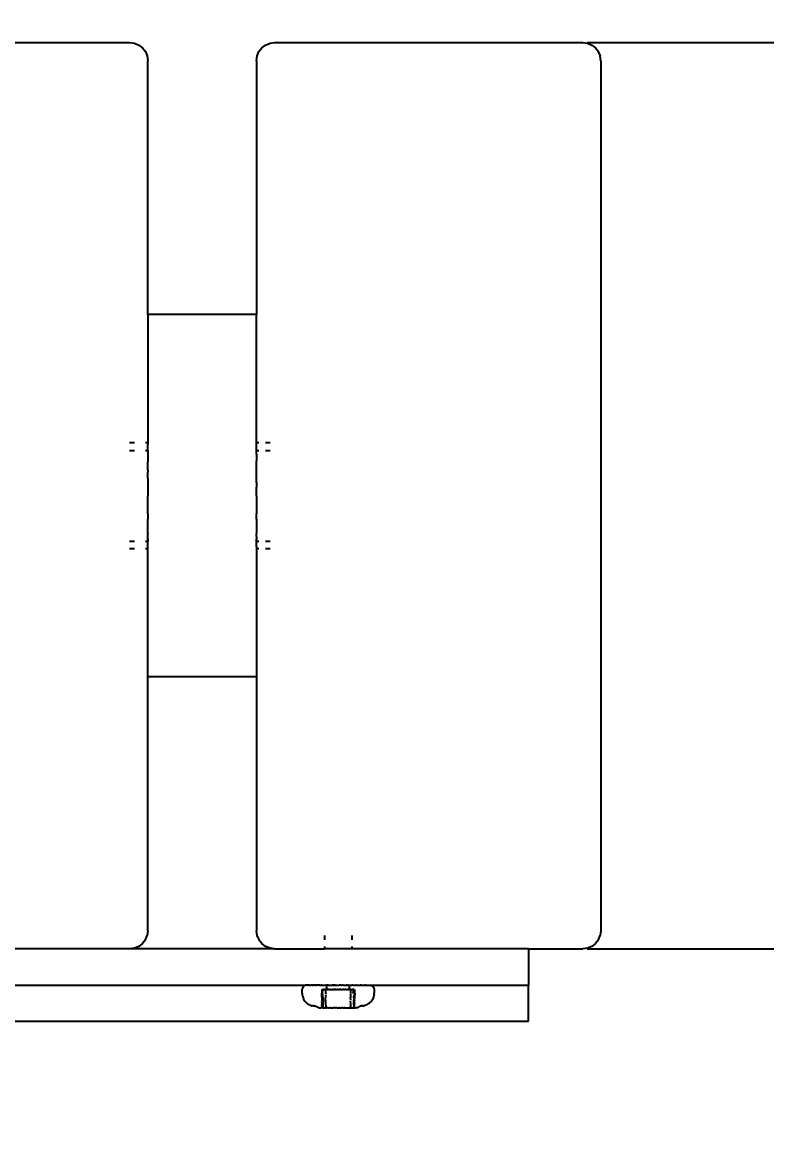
# Model space of a CAD drawing. Header units: millimetres. Extents: x -2916 to 2490, y 92 to 4100.
# Drawn here: x 1596.7 to 1678.9, y 1691 to 1814.1 of the extents above; entities that cross this region are included whole.
import ezdxf

# ---------------------------------------------------------------- set-up
doc = ezdxf.new("R2010")
doc.units = ezdxf.units.MM
doc.header["$PDSIZE"] = -1
doc.layers.add('DIMS', color=1, linetype='Continuous')
doc.styles.get("Standard").update_dxf_attribs({"font": 'Gothic.ttf'})
doc.dimstyles.new('ISO-25', dxfattribs={"dimtxt": 2.5, "dimasz": 2.5, "dimexe": 1.25, "dimexo": 0.625, "dimtad": 1, "dimtxsty": 'Standard', "dimcen": 2.5, "dimadec": 0, "dimazin": 0, "dimtfac": 1, "dimtmove": 0, "dimatfit": 3, "dimfxl": 1, "dimarcsym": 0})

# ---------------------------------------------------------------- blocks, each defined once
blk = doc.blocks.new('*D83')
at = {"layer": 'Defpoints', "color": 0}
for p in [(1749.41, 1953.33), (1658.55, 1811.85), (1851.85, 1811.85)]:
    blk.add_point(p, dxfattribs=at)
at = {"layer": 'DIMS', "color": 0, "lineweight": -2}
for p, q in [((1891.85, 2008.95), (1851.85, 1953.33)), ((1931.85, 2008.95), (1891.85, 2008.95)), ((1749.91, 1953.33), (1852.35, 1953.33)), ((1851.85, 1913.33), (1851.85, 1851.85)), ((1851.85, 1851.85), (1851.85, 1913.33)), ((1659.05, 1811.85), (1852.35, 1811.85))]:
    blk.add_line(p, q, dxfattribs=at)
at = {"layer": 'DIMS', "color": 0}
for points in [[(1858.52, 1913.33), (1845.19, 1913.33), (1851.85, 1953.33)], [(1845.19, 1851.85), (1858.52, 1851.85), (1851.85, 1811.85)]]:
    blk.add_solid(points, dxfattribs=at)
at = {"layer": 'DIMS', "color": 0, "insert": (1952.6, 2008.95), "char_height": 30, "attachment_point": 5, "rotation": 90}
blk.add_mtext('140', dxfattribs=at)
blk = doc.blocks.new('*D85')
at = {"layer": 'Defpoints', "color": 0}
for p in [(1658.55, 1811.85), (1658.55, 1711.85), (1749.77, 1711.85)]:
    blk.add_point(p, dxfattribs=at)
at = {"layer": 'DIMS', "color": 0, "lineweight": -2}
for p, q in [((1659.05, 1811.85), (1750.27, 1811.85)), ((1749.77, 1771.85), (1749.77, 1751.85)), ((1749.77, 1751.85), (1749.77, 1771.85)), ((1659.05, 1711.85), (1750.27, 1711.85)), ((1709.77, 1655.22), (1749.77, 1711.85)), ((1669.77, 1655.22), (1709.77, 1655.22))]:
    blk.add_line(p, q, dxfattribs=at)
at = {"layer": 'DIMS', "color": 0}
for points in [[(1756.43, 1771.85), (1743.1, 1771.85), (1749.77, 1811.85)], [(1743.1, 1751.85), (1756.43, 1751.85), (1749.77, 1711.85)]]:
    blk.add_solid(points, dxfattribs=at)
at = {"layer": 'DIMS', "color": 0, "insert": (1648.02, 1655.22), "char_height": 30, "attachment_point": 5, "rotation": 90}
blk.add_mtext('100', dxfattribs=at)

msp = doc.modelspace()

# ---------------------------------------------------------------- linework, layer by layer
for p, q in [((1574.55, 1811.85), (1608.55, 1811.85)), ((1608.55, 1811.85), (1609.07, 1811.78)), ((1609.07, 1811.78), (1609.55, 1811.58)), ((1623.55, 1811.58), (1624.04, 1811.78)), ((1624.04, 1811.78), (1624.55, 1811.85)), ((1624.55, 1811.85), (1658.55, 1811.85)), ((1658.55, 1811.85), (1659.07, 1811.78)), ((1659.07, 1811.78), (1659.55, 1811.58)), ((1609.55, 1811.58), (1609.97, 1811.27)), ((1609.97, 1811.27), (1610.29, 1810.85)), ((1610.29, 1810.85), (1610.4, 1810.56)), ((1610.4, 1810.56), (1610.49, 1810.37)), ((1622.62, 1810.37), (1622.71, 1810.56)), ((1622.71, 1810.56), (1622.82, 1810.85)), ((1622.82, 1810.85), (1623.14, 1811.27)), ((1623.14, 1811.27), (1623.55, 1811.58)), ((1659.55, 1811.58), (1659.97, 1811.27)), ((1659.97, 1811.27), (1660.29, 1810.85)), ((1660.4, 1810.56), (1660.29, 1810.85)), ((1660.4, 1810.56), (1660.49, 1810.37)), ((1610.49, 1810.37), (1610.55, 1809.85)), ((1610.55, 1781.83), (1610.55, 1809.85)), ((1622.55, 1809.85), (1622.62, 1810.37)), ((1622.55, 1809.85), (1622.55, 1781.83)), ((1660.55, 1809.85), (1660.49, 1810.37)), ((1660.55, 1809.85), (1660.55, 1713.85)), ((1622.55, 1781.83), (1610.55, 1781.83)), ((1610.55, 1781.83), (1610.55, 1781.76)), ((1610.55, 1781.76), (1610.55, 1781.65)), ((1610.55, 1781.65), (1610.55, 1781.49)), ((1610.55, 1781.49), (1610.55, 1781.29)), ((1610.55, 1781.29), (1610.55, 1781.04)), ((1610.55, 1781.04), (1610.55, 1780.75)), ((1622.55, 1781.76), (1622.55, 1781.83)), ((1622.55, 1781.65), (1622.55, 1781.76)), ((1622.55, 1781.49), (1622.55, 1781.65)), ((1622.55, 1781.29), (1622.55, 1781.49)), ((1622.55, 1781.04), (1622.55, 1781.29)), ((1622.55, 1780.75), (1622.55, 1781.04)), ((1610.55, 1780.75), (1610.55, 1780.42)), ((1610.55, 1780.42), (1610.55, 1780.04)), ((1610.55, 1780.04), (1610.55, 1779.63)), ((1622.55, 1780.42), (1622.55, 1780.75)), ((1622.55, 1780.04), (1622.55, 1780.42)), ((1622.55, 1779.63), (1622.55, 1780.04)), ((1610.55, 1779.63), (1610.55, 1779.17)), ((1610.55, 1779.17), (1610.55, 1778.68)), ((1610.55, 1778.68), (1610.55, 1778.14)), ((1622.55, 1779.17), (1622.55, 1779.63)), ((1622.55, 1778.68), (1622.55, 1779.17)), ((1622.55, 1778.14), (1622.55, 1778.68)), ((1610.55, 1778.14), (1610.55, 1777.57)), ((1610.55, 1777.57), (1610.55, 1776.97)), ((1622.55, 1777.57), (1622.55, 1778.14)), ((1622.55, 1776.97), (1622.55, 1777.57)), ((1610.55, 1776.97), (1610.55, 1776.33)), ((1610.55, 1776.33), (1610.55, 1775.65)), ((1622.55, 1776.33), (1622.55, 1776.97)), ((1622.55, 1775.65), (1622.55, 1776.33)), ((1610.55, 1775.65), (1610.55, 1774.95)), ((1610.55, 1774.95), (1610.55, 1774.21)), ((1622.55, 1774.95), (1622.55, 1775.65)), ((1622.55, 1774.21), (1622.55, 1774.95)), ((1610.55, 1774.21), (1610.55, 1773.45)), ((1622.55, 1773.45), (1622.55, 1774.21)), ((1610.55, 1773.45), (1610.55, 1772.66)), ((1610.55, 1772.66), (1610.55, 1771.85)), ((1622.55, 1772.66), (1622.55, 1773.45)), ((1622.55, 1771.85), (1622.55, 1772.66)), ((1610.55, 1771.85), (1610.55, 1771.02)), ((1622.55, 1771.02), (1622.55, 1771.85)), ((1610.55, 1771.02), (1610.55, 1770.16)), ((1610.55, 1770.16), (1610.55, 1769.28)), ((1622.55, 1770.16), (1622.55, 1771.02)), ((1622.55, 1769.28), (1622.55, 1770.16)), ((1610.55, 1769.28), (1610.55, 1768.39)), ((1622.55, 1768.39), (1622.55, 1769.28)), ((1609.07, 1767.7), (1608.55, 1767.7)), ((1610.49, 1767.7), (1610.29, 1767.7)), ((1610.55, 1767.7), (1610.49, 1767.7)), ((1610.55, 1768.39), (1610.55, 1767.7)), ((1610.55, 1767.7), (1610.55, 1767.49)), ((1610.55, 1766.85), (1610.55, 1767.49)), ((1622.55, 1767.7), (1622.55, 1768.39)), ((1622.55, 1767.49), (1622.55, 1767.7)), ((1622.62, 1767.7), (1622.55, 1767.7)), ((1622.55, 1766.85), (1622.55, 1767.49)), ((1622.82, 1767.7), (1622.62, 1767.7)), ((1624.04, 1767.7), (1623.55, 1767.7)), ((1608.55, 1766.85), (1609.07, 1766.85)), ((1610.29, 1766.85), (1610.49, 1766.85)), ((1610.49, 1766.85), (1610.55, 1766.85)), ((1610.55, 1766.85), (1610.55, 1766.81)), ((1610.55, 1766.81), (1610.55, 1766.69)), ((1610.55, 1766.69), (1610.55, 1766.63)), ((1610.55, 1766.69), (1610.55, 1766.67)), ((1610.55, 1766.67), (1610.55, 1766.63)), ((1610.55, 1766.63), (1610.55, 1766.57)), ((1610.55, 1766.57), (1610.55, 1766.44)), ((1610.55, 1766.44), (1610.55, 1766.1)), ((1622.55, 1766.85), (1622.62, 1766.85)), ((1622.55, 1766.81), (1622.55, 1766.85)), ((1622.55, 1766.69), (1622.55, 1766.81)), ((1622.55, 1766.63), (1622.55, 1766.69)), ((1622.55, 1766.67), (1622.55, 1766.69)), ((1622.55, 1766.63), (1622.55, 1766.67)), ((1622.55, 1766.57), (1622.55, 1766.63)), ((1622.55, 1766.44), (1622.55, 1766.57)), ((1622.55, 1766.44), (1622.55, 1766.1)), ((1622.62, 1766.85), (1622.82, 1766.85)), ((1623.55, 1766.85), (1624.04, 1766.85)), ((1610.55, 1766.1), (1610.55, 1765.68)), ((1610.55, 1765.68), (1610.55, 1765.64)), ((1610.55, 1765.64), (1610.55, 1765.58)), ((1610.55, 1765.18), (1610.55, 1765.58)), ((1610.55, 1764.7), (1610.55, 1765.18)), ((1622.55, 1766.1), (1622.55, 1765.68)), ((1622.55, 1765.64), (1622.55, 1765.68)), ((1622.55, 1765.58), (1622.55, 1765.64)), ((1622.55, 1765.18), (1622.55, 1765.58)), ((1622.55, 1764.7), (1622.55, 1765.18)), ((1610.55, 1764.7), (1610.55, 1764.62)), ((1610.55, 1764.62), (1610.55, 1764.45)), ((1610.55, 1764), (1610.55, 1764.45)), ((1610.55, 1763.75), (1610.55, 1764)), ((1610.55, 1763.75), (1610.55, 1763.31)), ((1622.55, 1764.62), (1622.55, 1764.7)), ((1622.55, 1764.45), (1622.55, 1764.62)), ((1622.55, 1764), (1622.55, 1764.45)), ((1622.55, 1763.75), (1622.55, 1764)), ((1622.55, 1763.31), (1622.55, 1763.75)), ((1610.55, 1763.31), (1610.55, 1762.8)), ((1610.55, 1762.8), (1610.55, 1762.64)), ((1610.55, 1762.64), (1610.55, 1761.92)), ((1622.55, 1763.31), (1622.55, 1762.8)), ((1622.55, 1762.64), (1622.55, 1762.8)), ((1622.55, 1761.92), (1622.55, 1762.64)), ((1610.55, 1761.92), (1610.55, 1761.85)), ((1610.55, 1761.21), (1610.55, 1761.85)), ((1622.55, 1761.85), (1622.55, 1761.92)), ((1622.55, 1761.85), (1622.55, 1761.21)), ((1610.55, 1760.9), (1610.55, 1761.21)), ((1610.55, 1760.51), (1610.55, 1760.9)), ((1610.55, 1759.95), (1610.55, 1760.51)), ((1622.55, 1761.21), (1622.55, 1760.9)), ((1622.55, 1760.9), (1622.55, 1760.51)), ((1622.55, 1760.51), (1622.55, 1759.95)), ((1610.55, 1759.84), (1610.55, 1759.95)), ((1610.55, 1759.84), (1610.55, 1759.25)), ((1610.55, 1759.21), (1610.55, 1759.25)), ((1610.55, 1759.01), (1610.55, 1759.21)), ((1610.55, 1758.63), (1610.55, 1759.01)), ((1622.55, 1759.95), (1622.55, 1759.84)), ((1622.55, 1759.25), (1622.55, 1759.84)), ((1622.55, 1759.25), (1622.55, 1759.21)), ((1622.55, 1759.21), (1622.55, 1759.01)), ((1622.55, 1759.01), (1622.55, 1758.63)), ((1610.55, 1758.12), (1610.55, 1758.63)), ((1610.55, 1758.07), (1610.55, 1758.12)), ((1610.55, 1757.69), (1610.55, 1758.07)), ((1610.55, 1757.69), (1610.55, 1757.65)), ((1610.55, 1757.65), (1610.55, 1757.61)), ((1610.55, 1757.33), (1610.55, 1757.61)), ((1622.55, 1758.63), (1622.55, 1758.12)), ((1622.55, 1758.12), (1622.55, 1758.07)), ((1622.55, 1758.07), (1622.55, 1757.69)), ((1622.55, 1757.65), (1622.55, 1757.69)), ((1622.55, 1757.61), (1622.55, 1757.65)), ((1622.55, 1757.33), (1622.55, 1757.61)), ((1608.55, 1756.85), (1609.07, 1756.85)), ((1610.29, 1756.85), (1610.49, 1756.85)), ((1610.49, 1756.85), (1610.55, 1756.85)), ((1610.55, 1757.14), (1610.55, 1757.33)), ((1610.55, 1757.08), (1610.55, 1757.14)), ((1610.55, 1757.08), (1610.55, 1757.01)), ((1610.55, 1757.03), (1610.55, 1757.08)), ((1610.55, 1757.01), (1610.55, 1757.03)), ((1610.55, 1757.01), (1610.55, 1756.89)), ((1610.55, 1756.89), (1610.55, 1756.85)), ((1610.55, 1756.22), (1610.55, 1756.85)), ((1622.55, 1757.33), (1622.55, 1757.14)), ((1622.55, 1757.14), (1622.55, 1757.08)), ((1622.55, 1757.01), (1622.55, 1757.08)), ((1622.55, 1757.08), (1622.55, 1757.03)), ((1622.55, 1757.03), (1622.55, 1757.01)), ((1622.55, 1756.89), (1622.55, 1757.01)), ((1622.55, 1756.85), (1622.55, 1756.89)), ((1622.55, 1756.85), (1622.62, 1756.85)), ((1622.55, 1756.22), (1622.55, 1756.85)), ((1622.62, 1756.85), (1622.82, 1756.85)), ((1623.55, 1756.85), (1624.04, 1756.85)), ((1609.07, 1756), (1608.55, 1756)), ((1610.49, 1756), (1610.29, 1756)), ((1610.55, 1756), (1610.49, 1756)), ((1610.55, 1756), (1610.55, 1756.22)), ((1610.55, 1755.31), (1610.55, 1756)), ((1610.55, 1754.42), (1610.55, 1755.31)), ((1622.55, 1756.22), (1622.55, 1756)), ((1622.55, 1756), (1622.55, 1755.31)), ((1622.62, 1756), (1622.55, 1756)), ((1622.55, 1755.31), (1622.55, 1754.42)), ((1622.82, 1756), (1622.62, 1756)), ((1624.04, 1756), (1623.55, 1756)), ((1610.55, 1753.54), (1610.55, 1754.42)), ((1622.55, 1754.42), (1622.55, 1753.54)), ((1610.55, 1752.69), (1610.55, 1753.54)), ((1610.55, 1751.85), (1610.55, 1752.69)), ((1622.55, 1753.54), (1622.55, 1752.69)), ((1622.55, 1752.69), (1622.55, 1751.85)), ((1610.55, 1751.04), (1610.55, 1751.85)), ((1622.55, 1751.85), (1622.55, 1751.04)), ((1610.55, 1750.25), (1610.55, 1751.04)), ((1610.55, 1749.49), (1610.55, 1750.25)), ((1622.55, 1751.04), (1622.55, 1750.25)), ((1622.55, 1750.25), (1622.55, 1749.49)), ((1610.55, 1748.75), (1610.55, 1749.49)), ((1622.55, 1749.49), (1622.55, 1748.75)), ((1610.55, 1748.05), (1610.55, 1748.75)), ((1610.55, 1747.38), (1610.55, 1748.05)), ((1622.55, 1748.75), (1622.55, 1748.05)), ((1622.55, 1748.05), (1622.55, 1747.38)), ((1610.55, 1746.74), (1610.55, 1747.38)), ((1610.55, 1746.13), (1610.55, 1746.74)), ((1622.55, 1747.38), (1622.55, 1746.74)), ((1622.55, 1746.74), (1622.55, 1746.13)), ((1610.55, 1745.56), (1610.55, 1746.13)), ((1610.55, 1745.03), (1610.55, 1745.56)), ((1622.55, 1746.13), (1622.55, 1745.56)), ((1622.55, 1745.56), (1622.55, 1745.03)), ((1610.55, 1744.53), (1610.55, 1745.03)), ((1610.55, 1744.07), (1610.55, 1744.53)), ((1610.55, 1743.66), (1610.55, 1744.07)), ((1622.55, 1745.03), (1622.55, 1744.53)), ((1622.55, 1744.53), (1622.55, 1744.07)), ((1622.55, 1744.07), (1622.55, 1743.66)), ((1610.55, 1743.28), (1610.55, 1743.66)), ((1610.55, 1742.95), (1610.55, 1743.28)), ((1610.55, 1742.66), (1610.55, 1742.95)), ((1622.55, 1743.66), (1622.55, 1743.28)), ((1622.55, 1743.28), (1622.55, 1742.95)), ((1622.55, 1742.95), (1622.55, 1742.66)), ((1610.55, 1742.42), (1610.55, 1742.66)), ((1610.55, 1742.21), (1610.55, 1742.42)), ((1610.55, 1742.06), (1610.55, 1742.21)), ((1610.55, 1741.94), (1610.55, 1742.06)), ((1610.55, 1741.87), (1610.55, 1741.94)), ((1622.55, 1741.87), (1610.55, 1741.87)), ((1610.55, 1713.85), (1610.55, 1741.87)), ((1622.55, 1742.66), (1622.55, 1742.42)), ((1622.55, 1742.42), (1622.55, 1742.21)), ((1622.55, 1742.21), (1622.55, 1742.06)), ((1622.55, 1742.06), (1622.55, 1741.94)), ((1622.55, 1741.94), (1622.55, 1741.87)), ((1622.55, 1741.87), (1622.55, 1713.85)), ((1610.4, 1713.14), (1610.49, 1713.33)), ((1610.55, 1713.85), (1610.49, 1713.33)), ((1622.62, 1713.33), (1622.55, 1713.85)), ((1622.71, 1713.14), (1622.62, 1713.33)), ((1630.06, 1713.33), (1630.06, 1712.85)), ((1633.05, 1713.33), (1633.05, 1712.85)), ((1660.4, 1713.14), (1660.49, 1713.33)), ((1660.55, 1713.85), (1660.49, 1713.33)), ((1609.55, 1712.12), (1609.07, 1711.92)), ((1609.97, 1712.44), (1609.55, 1712.12)), ((1610.29, 1712.85), (1609.97, 1712.44)), ((1610.29, 1712.85), (1610.4, 1713.14)), ((1622.71, 1713.14), (1622.82, 1712.85)), ((1623.14, 1712.44), (1622.82, 1712.85)), ((1623.55, 1712.12), (1623.14, 1712.44)), ((1624.04, 1711.92), (1623.55, 1712.12)), ((1630.06, 1712.12), (1630.06, 1711.92)), ((1633.05, 1712.12), (1633.05, 1711.92)), ((1659.55, 1712.12), (1659.07, 1711.92)), ((1659.97, 1712.44), (1659.55, 1712.12)), ((1660.29, 1712.85), (1659.97, 1712.44)), ((1660.29, 1712.85), (1660.4, 1713.14)), ((1608.55, 1711.85), (1583.05, 1711.85)), ((1609.07, 1711.92), (1608.55, 1711.85)), ((1624.55, 1711.85), (1608.55, 1711.85)), ((1624.55, 1711.85), (1624.04, 1711.92)), ((1624.55, 1711.85), (1630.06, 1711.85)), ((1630.06, 1711.92), (1630.06, 1711.85)), ((1630.1, 1711.85), (1630.06, 1711.85)), ((1630.15, 1711.85), (1630.1, 1711.85)), ((1630.23, 1711.85), (1630.15, 1711.85)), ((1630.33, 1711.85), (1630.23, 1711.85)), ((1630.45, 1711.85), (1630.33, 1711.85)), ((1630.47, 1711.85), (1630.45, 1711.85)), ((1630.58, 1711.85), (1630.47, 1711.85)), ((1630.61, 1711.85), (1630.58, 1711.85)), ((1630.73, 1711.85), (1630.61, 1711.85)), ((1630.77, 1711.85), (1630.73, 1711.85)), ((1630.9, 1711.85), (1630.77, 1711.85)), ((1630.93, 1711.85), (1630.9, 1711.85)), ((1631.07, 1711.85), (1630.93, 1711.85)), ((1631.11, 1711.85), (1631.07, 1711.85)), ((1631.25, 1711.85), (1631.11, 1711.85)), ((1631.29, 1711.85), (1631.25, 1711.85)), ((1631.44, 1711.85), (1631.29, 1711.85)), ((1631.48, 1711.85), (1631.44, 1711.85)), ((1631.63, 1711.85), (1631.48, 1711.85)), ((1631.67, 1711.85), (1631.63, 1711.85)), ((1631.82, 1711.85), (1631.67, 1711.85)), ((1631.86, 1711.85), (1631.82, 1711.85)), ((1632, 1711.85), (1631.86, 1711.85)), ((1632.04, 1711.85), (1632, 1711.85)), ((1632.18, 1711.85), (1632.04, 1711.85)), ((1632.21, 1711.85), (1632.18, 1711.85)), ((1632.34, 1711.85), (1632.21, 1711.85)), ((1632.38, 1711.85), (1632.34, 1711.85)), ((1632.5, 1711.85), (1632.38, 1711.85)), ((1632.53, 1711.85), (1632.5, 1711.85)), ((1632.63, 1711.85), (1632.53, 1711.85)), ((1632.66, 1711.85), (1632.63, 1711.85)), ((1632.78, 1711.85), (1632.66, 1711.85)), ((1632.88, 1711.85), (1632.78, 1711.85)), ((1632.96, 1711.85), (1632.88, 1711.85)), ((1633.01, 1711.85), (1632.96, 1711.85)), ((1633.05, 1711.85), (1633.01, 1711.85)), ((1633.05, 1711.92), (1633.05, 1711.85)), ((1652.55, 1711.85), (1633.05, 1711.85)), ((1652.55, 1711.85), (1652.55, 1707.85)), ((1652.55, 1711.85), (1658.55, 1711.85)), ((1659.07, 1711.92), (1658.55, 1711.85)), ((1585.15, 1707.84), (1627.96, 1707.84)), ((1627.59, 1707.45), (1627.56, 1707.35)), ((1627.56, 1707.35), (1627.56, 1707)), ((1627.59, 1707.45), (1627.61, 1707.45)), ((1627.62, 1707.54), (1627.61, 1707.45)), ((1627.62, 1707.54), (1627.64, 1707.54)), ((1627.66, 1707.63), (1627.64, 1707.54)), ((1627.66, 1707.63), (1627.69, 1707.63)), ((1627.71, 1707.71), (1627.69, 1707.63)), ((1627.78, 1707.77), (1627.71, 1707.71)), ((1627.82, 1707.77), (1627.78, 1707.77)), ((1627.87, 1707.81), (1627.82, 1707.77)), ((1627.94, 1707.81), (1627.87, 1707.81)), ((1627.96, 1707.84), (1627.94, 1707.81)), ((1628.03, 1707.84), (1627.96, 1707.84)), ((1627.96, 1707.84), (1628, 1707.84)), ((1628.03, 1707.84), (1628, 1707.84)), ((1628.07, 1707.84), (1628.03, 1707.84)), ((1628.12, 1707.84), (1628.07, 1707.84)), ((1628.18, 1707.84), (1628.12, 1707.84)), ((1628.25, 1707.84), (1628.18, 1707.84)), ((1628.18, 1707.84), (1628.22, 1707.84)), ((1628.22, 1707.84), (1628.25, 1707.84)), ((1628.32, 1707.84), (1628.25, 1707.84)), ((1628.36, 1707.84), (1628.32, 1707.84)), ((1628.4, 1707.84), (1628.36, 1707.84)), ((1628.4, 1707.84), (1628.45, 1707.84)), ((1628.45, 1707.84), (1628.49, 1707.84)), ((1628.49, 1707.84), (1628.54, 1707.84)), ((1628.58, 1707.84), (1628.54, 1707.84)), ((1628.64, 1707.84), (1628.58, 1707.84)), ((1628.69, 1707.84), (1628.64, 1707.84)), ((1628.69, 1707.84), (1628.75, 1707.84)), ((1628.8, 1707.84), (1628.75, 1707.84)), ((1628.86, 1707.84), (1628.8, 1707.84)), ((1628.86, 1707.84), (1628.91, 1707.84)), ((1628.98, 1707.84), (1628.91, 1707.84)), ((1628.98, 1707.84), (1629.04, 1707.84)), ((1629.11, 1707.84), (1629.04, 1707.84)), ((1629.14, 1707.85), (1629.11, 1707.84)), ((1629.17, 1707.84), (1629.11, 1707.84)), ((1629.14, 1707.85), (1629.17, 1707.84)), ((1629.24, 1707.84), (1629.17, 1707.84)), ((1629.3, 1707.84), (1629.24, 1707.84)), ((1629.38, 1707.84), (1629.3, 1707.84)), ((1629.44, 1707.84), (1629.38, 1707.84)), ((1629.44, 1707.84), (1629.48, 1707.85)), ((1629.53, 1707.84), (1629.48, 1707.85)), ((1629.53, 1707.84), (1629.59, 1707.84)), ((1629.59, 1707.84), (1629.64, 1707.85)), ((1629.64, 1707.85), (1629.67, 1707.84)), ((1629.72, 1707.85), (1629.67, 1707.84)), ((1629.76, 1707.85), (1629.72, 1707.85)), ((1629.77, 1707.22), (1629.75, 1707)), ((1629.76, 1707.85), (1629.83, 1707.84)), ((1629.77, 1707.35), (1629.8, 1707.35)), ((1629.77, 1707.35), (1629.77, 1707.22)), ((1629.8, 1707.35), (1629.86, 1707.35)), ((1629.86, 1707.35), (1629.8, 1707.15)), ((1629.8, 1707.15), (1629.8, 1707)), ((1629.83, 1707.84), (1629.88, 1707.85)), ((1629.86, 1707.35), (1629.92, 1707.35)), ((1629.86, 1707.35), (1629.89, 1707.35)), ((1629.88, 1707.85), (1629.95, 1707.85)), ((1629.96, 1707.35), (1629.89, 1707.35)), ((1629.89, 1707.35), (1629.92, 1707.35)), ((1629.92, 1707.35), (1629.96, 1707.35)), ((1629.95, 1707.85), (1629.98, 1707.84)), ((1630.01, 1707.35), (1629.96, 1707.35)), ((1629.98, 1707.84), (1630.04, 1707.85)), ((1630.01, 1707.35), (1630.08, 1707.35)), ((1630.04, 1707.85), (1630.07, 1707.85)), ((1630.07, 1707.85), (1630.14, 1707.84)), ((1630.07, 1707.85), (1630.11, 1707.85)), ((1630.08, 1707.35), (1630.15, 1707.35)), ((1630.08, 1707.35), (1630.1, 1707.35)), ((1630.1, 1707.35), (1630.15, 1707.35)), ((1630.14, 1707.84), (1630.11, 1707.85)), ((1630.14, 1707.84), (1630.21, 1707.84)), ((1630.15, 1707.35), (1630.19, 1707.35)), ((1630.19, 1707.35), (1630.18, 1707.19)), ((1630.2, 1707.17), (1630.18, 1707.19)), ((1630.24, 1707.35), (1630.19, 1707.35)), ((1630.21, 1706.92), (1630.2, 1707.17)), ((1630.21, 1707.84), (1630.24, 1707.85)), ((1630.21, 1707.84), (1630.28, 1707.85)), ((1630.31, 1707.84), (1630.24, 1707.85)), ((1630.24, 1707.35), (1630.29, 1707.35)), ((1630.26, 1707.54), (1630.25, 1707.45)), ((1630.25, 1707.45), (1630.29, 1707.35)), ((1630.27, 1707.63), (1630.26, 1707.54)), ((1630.29, 1707.71), (1630.27, 1707.63)), ((1630.28, 1707.85), (1630.31, 1707.84)), ((1630.32, 1707.77), (1630.29, 1707.71)), ((1630.35, 1707.35), (1630.29, 1707.35)), ((1630.38, 1707.85), (1630.31, 1707.84)), ((1630.31, 1707.84), (1630.34, 1707.85)), ((1630.31, 1707.84), (1630.32, 1707.77)), ((1630.35, 1707.35), (1630.31, 1707.35)), ((1630.34, 1707.85), (1630.38, 1707.85)), ((1630.42, 1707.35), (1630.35, 1707.35)), ((1630.35, 1707.35), (1630.38, 1707.35)), ((1630.43, 1707.85), (1630.38, 1707.85)), ((1630.38, 1707.35), (1630.42, 1707.35)), ((1630.42, 1707.35), (1630.46, 1707.35)), ((1630.47, 1707.84), (1630.43, 1707.85)), ((1630.52, 1707.35), (1630.46, 1707.35)), ((1630.47, 1707.84), (1630.52, 1707.85)), ((1630.52, 1707.85), (1630.57, 1707.85)), ((1630.52, 1707.35), (1630.57, 1707.35)), ((1630.57, 1707.85), (1630.64, 1707.84)), ((1630.57, 1707.85), (1630.6, 1707.85)), ((1630.57, 1707.35), (1630.61, 1707.35)), ((1630.6, 1707.85), (1630.64, 1707.84)), ((1630.61, 1707.35), (1630.66, 1707.35)), ((1630.64, 1707.84), (1630.67, 1707.85)), ((1630.64, 1707.84), (1630.71, 1707.85)), ((1630.71, 1707.35), (1630.66, 1707.35)), ((1630.66, 1707.35), (1630.73, 1707.35)), ((1630.67, 1707.85), (1630.71, 1707.85)), ((1630.71, 1707.85), (1630.77, 1707.85)), ((1630.71, 1707.35), (1630.78, 1707.35)), ((1630.73, 1707.35), (1630.81, 1707.35)), ((1630.77, 1707.85), (1630.82, 1707.84)), ((1630.78, 1707.35), (1630.81, 1707.35)), ((1630.81, 1707.35), (1630.87, 1707.35)), ((1630.82, 1707.84), (1630.87, 1707.85)), ((1630.87, 1707.85), (1630.91, 1707.85)), ((1630.87, 1707.35), (1630.9, 1707.37)), ((1630.95, 1707.35), (1630.9, 1707.37)), ((1630.91, 1707.85), (1630.94, 1707.85)), ((1630.99, 1707.84), (1630.94, 1707.85)), ((1630.95, 1707.35), (1631.02, 1707.35)), ((1630.99, 1707.84), (1631.06, 1707.84)), ((1631.02, 1707.35), (1631.06, 1707.35)), ((1631.09, 1707.85), (1631.06, 1707.84)), ((1631.12, 1707.85), (1631.06, 1707.84)), ((1631.11, 1707.35), (1631.06, 1707.35)), ((1631.09, 1707.85), (1631.12, 1707.85)), ((1631.11, 1707.35), (1631.15, 1707.35)), ((1631.18, 1707.35), (1631.11, 1707.35)), ((1631.12, 1707.85), (1631.18, 1707.85)), ((1631.14, 1707.85), (1631.12, 1707.85)), ((1631.14, 1707.85), (1631.18, 1707.85)), ((1631.15, 1707.35), (1631.18, 1707.35)), ((1631.23, 1707.85), (1631.18, 1707.85)), ((1631.22, 1707.35), (1631.18, 1707.35)), ((1631.26, 1707.35), (1631.22, 1707.35)), ((1631.23, 1707.85), (1631.34, 1707.85)), ((1631.26, 1707.35), (1631.31, 1707.35)), ((1631.29, 1707.35), (1631.26, 1707.35)), ((1631.31, 1707.35), (1631.39, 1707.35)), ((1631.34, 1707.85), (1631.44, 1707.85)), ((1631.39, 1707.35), (1631.43, 1707.35)), ((1631.47, 1707.37), (1631.43, 1707.35)), ((1631.44, 1707.85), (1631.51, 1707.85)), ((1631.51, 1707.35), (1631.47, 1707.37)), ((1631.51, 1707.85), (1631.56, 1707.85)), ((1631.51, 1707.35), (1631.58, 1707.35)), ((1631.56, 1707.85), (1631.59, 1707.84)), ((1631.58, 1707.35), (1631.62, 1707.35)), ((1631.59, 1707.84), (1631.68, 1707.85)), ((1631.68, 1707.35), (1631.62, 1707.35)), ((1631.76, 1707.85), (1631.68, 1707.85)), ((1631.68, 1707.35), (1631.72, 1707.35)), ((1631.8, 1707.35), (1631.72, 1707.35)), ((1631.76, 1707.35), (1631.72, 1707.35)), ((1631.85, 1707.85), (1631.76, 1707.85)), ((1631.82, 1707.35), (1631.76, 1707.35)), ((1631.85, 1707.35), (1631.8, 1707.35)), ((1631.82, 1707.35), (1631.8, 1707.35)), ((1631.82, 1707.35), (1631.85, 1707.35)), ((1631.85, 1707.85), (1631.93, 1707.85)), ((1631.85, 1707.35), (1631.89, 1707.35)), ((1631.89, 1707.35), (1631.94, 1707.35)), ((1631.93, 1707.85), (1631.97, 1707.85)), ((1631.94, 1707.35), (1632.02, 1707.35)), ((1632.02, 1707.85), (1631.97, 1707.85)), ((1632.02, 1707.85), (1632.05, 1707.84)), ((1632.02, 1707.35), (1632.08, 1707.35)), ((1632.11, 1707.85), (1632.05, 1707.84)), ((1632.08, 1707.35), (1632.05, 1707.35)), ((1632.11, 1707.35), (1632.08, 1707.35)), ((1632.11, 1707.85), (1632.17, 1707.85)), ((1632.17, 1707.35), (1632.11, 1707.35)), ((1632.17, 1707.85), (1632.24, 1707.85)), ((1632.24, 1707.35), (1632.17, 1707.35)), ((1632.17, 1707.35), (1632.21, 1707.35)), ((1632.24, 1707.35), (1632.21, 1707.35)), ((1632.24, 1707.85), (1632.31, 1707.85)), ((1632.24, 1707.35), (1632.31, 1707.35)), ((1632.31, 1707.85), (1632.37, 1707.85)), ((1632.37, 1707.35), (1632.31, 1707.35)), ((1632.37, 1707.85), (1632.44, 1707.85)), ((1632.44, 1707.35), (1632.37, 1707.35)), ((1632.44, 1707.85), (1632.46, 1707.84)), ((1632.44, 1707.35), (1632.5, 1707.35)), ((1632.46, 1707.84), (1632.52, 1707.85)), ((1632.5, 1707.85), (1632.46, 1707.84)), ((1632.5, 1707.85), (1632.55, 1707.85)), ((1632.5, 1707.35), (1632.54, 1707.35)), ((1632.52, 1707.85), (1632.55, 1707.85)), ((1632.54, 1707.35), (1632.6, 1707.35)), ((1632.55, 1707.85), (1632.6, 1707.85)), ((1632.65, 1707.85), (1632.6, 1707.85)), ((1632.65, 1707.35), (1632.6, 1707.35)), ((1632.68, 1707.85), (1632.65, 1707.85)), ((1632.72, 1707.35), (1632.65, 1707.35)), ((1632.65, 1707.35), (1632.68, 1707.35)), ((1632.68, 1707.85), (1632.75, 1707.85)), ((1632.68, 1707.35), (1632.75, 1707.35)), ((1632.75, 1707.35), (1632.72, 1707.35)), ((1632.75, 1707.85), (1632.82, 1707.85)), ((1632.75, 1707.85), (1632.79, 1707.85)), ((1632.79, 1707.35), (1632.75, 1707.35)), ((1632.79, 1707.85), (1632.82, 1707.85)), ((1632.79, 1707.85), (1632.79, 1707.77)), ((1632.79, 1707.77), (1632.79, 1707.71)), ((1632.79, 1707.71), (1632.79, 1707.63)), ((1632.79, 1707.63), (1632.79, 1707.54)), ((1632.79, 1707.54), (1632.79, 1707.45)), ((1632.79, 1707.45), (1632.79, 1707.35)), ((1632.82, 1707.35), (1632.79, 1707.35)), ((1632.82, 1707.85), (1632.87, 1707.85)), ((1632.82, 1707.35), (1632.87, 1707.35)), ((1632.9, 1707.84), (1632.87, 1707.85)), ((1632.87, 1707.35), (1632.92, 1707.35)), ((1632.9, 1707.84), (1632.95, 1707.85)), ((1632.96, 1707.35), (1632.92, 1707.35)), ((1632.92, 1707.35), (1632.92, 1707.12)), ((1632.92, 1707.12), (1632.92, 1707)), ((1632.95, 1707.85), (1633, 1707.85)), ((1632.96, 1707.35), (1633.03, 1707.35)), ((1633.01, 1707.35), (1632.96, 1707.35)), ((1633, 1707.85), (1633.06, 1707.84)), ((1633.01, 1707.35), (1633.06, 1707.35)), ((1633.01, 1707.35), (1633.03, 1707.35)), ((1633.03, 1707.35), (1633.1, 1707.35)), ((1633.09, 1707.85), (1633.06, 1707.84)), ((1633.06, 1707.35), (1633.1, 1707.35)), ((1633.14, 1707.85), (1633.09, 1707.85)), ((1633.17, 1707.35), (1633.1, 1707.35)), ((1633.14, 1707.35), (1633.1, 1707.35)), ((1633.16, 1707.85), (1633.14, 1707.85)), ((1633.14, 1707.35), (1633.17, 1707.35)), ((1633.16, 1707.85), (1633.22, 1707.84)), ((1633.23, 1707.35), (1633.17, 1707.35)), ((1633.22, 1707.84), (1633.28, 1707.85)), ((1633.23, 1707.35), (1633.27, 1707.35)), ((1633.23, 1707.03), (1633.27, 1707.24)), ((1633.34, 1707.35), (1633.27, 1707.35)), ((1633.27, 1707.35), (1633.27, 1707.24)), ((1633.28, 1707.85), (1633.31, 1707.85)), ((1633.31, 1707.85), (1633.37, 1707.84)), ((1633.31, 1707.85), (1633.34, 1707.85)), ((1633.34, 1707.85), (1633.37, 1707.84)), ((1633.36, 1707.35), (1633.37, 1707)), ((1633.37, 1707.84), (1633.44, 1707.84)), ((1633.44, 1707.84), (1633.47, 1707.85)), ((1633.47, 1707.85), (1633.52, 1707.84)), ((1633.58, 1707.84), (1633.52, 1707.84)), ((1633.58, 1707.84), (1633.63, 1707.85)), ((1633.63, 1707.85), (1633.67, 1707.84)), ((1633.67, 1707.84), (1633.71, 1707.85)), ((1633.71, 1707.85), (1633.75, 1707.85)), ((1633.75, 1707.85), (1633.81, 1707.84)), ((1633.81, 1707.84), (1633.86, 1707.85)), ((1633.86, 1707.85), (1633.94, 1707.84)), ((1633.94, 1707.84), (1633.97, 1707.85)), ((1633.94, 1707.84), (1634, 1707.84)), ((1633.97, 1707.85), (1634, 1707.84)), ((1634.04, 1707.85), (1634, 1707.84)), ((1634.04, 1707.85), (1634.07, 1707.85)), ((1634.12, 1707.84), (1634.07, 1707.85)), ((1634.12, 1707.84), (1634.17, 1707.85)), ((1634.17, 1707.85), (1634.23, 1707.85)), ((1634.23, 1707.85), (1634.27, 1707.85)), ((1634.27, 1707.85), (1634.31, 1707.84)), ((1634.31, 1707.84), (1634.36, 1707.85)), ((1634.36, 1707.85), (1634.44, 1707.85)), ((1634.44, 1707.85), (1634.5, 1707.85)), ((1634.5, 1707.85), (1634.52, 1707.85)), ((1634.57, 1707.84), (1634.5, 1707.85)), ((1634.52, 1707.85), (1634.6, 1707.85)), ((1634.6, 1707.85), (1634.57, 1707.84)), ((1634.6, 1707.85), (1634.67, 1707.85)), ((1634.67, 1707.85), (1634.73, 1707.85)), ((1634.73, 1707.85), (1634.79, 1707.85)), ((1634.79, 1707.85), (1634.84, 1707.85)), ((1634.84, 1707.85), (1634.89, 1707.85)), ((1634.89, 1707.85), (1634.93, 1707.85)), ((1634.93, 1707.85), (1634.97, 1707.85)), ((1634.97, 1707.85), (1635, 1707.85)), ((1634.97, 1707.85), (1635.04, 1707.84)), ((1635.04, 1707.84), (1635.08, 1707.84)), ((1635.08, 1707.84), (1635.11, 1707.84)), ((1635.08, 1707.84), (1635.15, 1707.84)), ((1635.11, 1707.84), (1635.15, 1707.84)), ((1635.15, 1707.84), (1652.55, 1707.85)), ((1635.15, 1707.84), (1635.17, 1707.81)), ((1635.17, 1707.81), (1635.24, 1707.81)), ((1635.24, 1707.81), (1635.29, 1707.77)), ((1635.29, 1707.77), (1635.33, 1707.77)), ((1635.33, 1707.77), (1635.4, 1707.71)), ((1635.4, 1707.71), (1635.42, 1707.63)), ((1635.45, 1707.63), (1635.42, 1707.63)), ((1635.45, 1707.63), (1635.47, 1707.54)), ((1635.49, 1707.54), (1635.47, 1707.54)), ((1635.49, 1707.54), (1635.5, 1707.45)), ((1635.52, 1707.45), (1635.5, 1707.45)), ((1635.52, 1707.45), (1635.52, 1707.38)), ((1635.52, 1707.38), (1635.55, 1707.35)), ((1635.55, 1707.35), (1635.54, 1707)), ((1652.55, 1703.85), (1652.55, 1707.85)), ((1627.56, 1707), (1627.58, 1706.88)), ((1627.58, 1706.88), (1627.6, 1706.76)), ((1627.6, 1706.76), (1627.62, 1706.64)), ((1627.62, 1706.64), (1627.65, 1706.64)), ((1627.65, 1706.64), (1627.66, 1706.52)), ((1627.66, 1706.52), (1627.68, 1706.52)), ((1627.68, 1706.52), (1627.68, 1706.4)), ((1627.68, 1706.4), (1627.74, 1706.29)), ((1627.74, 1706.29), (1627.8, 1706.19)), ((1627.8, 1706.19), (1627.87, 1706.09)), ((1627.87, 1706.09), (1627.95, 1705.99)), ((1627.95, 1705.99), (1628.03, 1705.91)), ((1628.03, 1705.91), (1628.07, 1705.91)), ((1628.07, 1705.91), (1628.13, 1705.83)), ((1629.73, 1706.93), (1629.71, 1706.88)), ((1629.71, 1706.88), (1629.71, 1706.76)), ((1629.71, 1706.76), (1629.73, 1706.64)), ((1629.75, 1707), (1629.73, 1706.93)), ((1629.73, 1706.64), (1629.74, 1706.52)), ((1629.75, 1706.19), (1629.73, 1705.99)), ((1629.73, 1705.99), (1629.74, 1705.85)), ((1629.74, 1706.52), (1629.76, 1706.4)), ((1629.76, 1706.4), (1629.75, 1706.19)), ((1629.8, 1707), (1629.8, 1706.95)), ((1629.8, 1706.95), (1629.81, 1706.88)), ((1629.81, 1706.88), (1629.82, 1706.76)), ((1629.82, 1706.76), (1629.83, 1706.64)), ((1629.83, 1706.64), (1629.84, 1706.52)), ((1629.84, 1706.52), (1629.86, 1706.4)), ((1629.86, 1706.4), (1629.88, 1706.29)), ((1629.88, 1705.99), (1629.86, 1705.91)), ((1629.86, 1705.91), (1629.86, 1705.83)), ((1629.88, 1706.29), (1629.89, 1706.09)), ((1629.89, 1706.09), (1629.88, 1705.99)), ((1630.14, 1705.99), (1630.15, 1706.09)), ((1630.14, 1705.99), (1630.17, 1705.91)), ((1630.15, 1706.19), (1630.17, 1706.29)), ((1630.15, 1706.19), (1630.17, 1706.13)), ((1630.17, 1706.13), (1630.15, 1706.09)), ((1630.17, 1705.91), (1630.16, 1705.83)), ((1630.17, 1706.4), (1630.2, 1706.52)), ((1630.17, 1706.29), (1630.17, 1706.4)), ((1630.21, 1706.76), (1630.18, 1706.64)), ((1630.18, 1706.64), (1630.2, 1706.52)), ((1630.21, 1706.92), (1630.21, 1706.88)), ((1632.9, 1706.4), (1632.89, 1706.33)), ((1632.89, 1706.33), (1632.92, 1706.29)), ((1632.91, 1706.52), (1632.9, 1706.4)), ((1632.9, 1706.09), (1632.9, 1705.99)), ((1632.9, 1705.99), (1632.94, 1705.91)), ((1632.93, 1706.64), (1632.91, 1706.52)), ((1632.92, 1707), (1632.92, 1706.94)), ((1632.92, 1706.94), (1632.92, 1706.91)), ((1632.92, 1706.91), (1632.94, 1706.88)), ((1632.94, 1706.88), (1632.92, 1706.84)), ((1632.92, 1706.84), (1632.93, 1706.76)), ((1632.92, 1706.29), (1632.92, 1706.19)), ((1632.94, 1705.91), (1632.92, 1705.88)), ((1632.93, 1706.76), (1632.93, 1706.64)), ((1633.23, 1707.03), (1633.24, 1707)), ((1633.23, 1706.97), (1633.24, 1707)), ((1633.23, 1706.97), (1633.26, 1706.88)), ((1633.28, 1705.96), (1633.25, 1705.91)), ((1633.25, 1705.91), (1633.26, 1705.83)), ((1633.28, 1706.64), (1633.26, 1706.64)), ((1633.26, 1706.64), (1633.27, 1706.52)), ((1633.27, 1706.52), (1633.26, 1706.46)), ((1633.26, 1706.46), (1633.29, 1706.4)), ((1633.29, 1706.76), (1633.28, 1706.64)), ((1633.29, 1706.19), (1633.28, 1706.14)), ((1633.29, 1706.09), (1633.28, 1706.14)), ((1633.29, 1705.99), (1633.28, 1705.96)), ((1633.29, 1706.4), (1633.29, 1706.29)), ((1633.29, 1706.29), (1633.29, 1706.19)), ((1633.29, 1705.99), (1633.29, 1706.09)), ((1633.35, 1706.4), (1633.33, 1706.34)), ((1633.36, 1706.29), (1633.33, 1706.34)), ((1633.36, 1706.19), (1633.33, 1706.09)), ((1633.35, 1705.99), (1633.33, 1706.09)), ((1633.35, 1705.94), (1633.34, 1705.91)), ((1633.37, 1705.85), (1633.34, 1705.91)), ((1633.37, 1706.52), (1633.35, 1706.4)), ((1633.35, 1705.94), (1633.35, 1705.99)), ((1633.36, 1706.19), (1633.36, 1706.29)), ((1633.37, 1707), (1633.38, 1706.97)), ((1633.38, 1706.64), (1633.37, 1706.52)), ((1633.38, 1706.97), (1633.4, 1706.88)), ((1633.39, 1706.76), (1633.38, 1706.64)), ((1633.4, 1706.88), (1633.39, 1706.76)), ((1635.04, 1705.91), (1634.98, 1705.83)), ((1635.08, 1705.91), (1635.04, 1705.91)), ((1635.16, 1705.99), (1635.08, 1705.91)), ((1635.24, 1706.09), (1635.16, 1705.99)), ((1635.31, 1706.19), (1635.24, 1706.09)), ((1635.37, 1706.29), (1635.31, 1706.19)), ((1635.42, 1706.4), (1635.37, 1706.29)), ((1635.43, 1706.52), (1635.42, 1706.4)), ((1635.45, 1706.52), (1635.43, 1706.52)), ((1635.46, 1706.64), (1635.45, 1706.52)), ((1635.49, 1706.64), (1635.46, 1706.64)), ((1635.49, 1706.76), (1635.49, 1706.64)), ((1635.51, 1706.76), (1635.49, 1706.76)), ((1635.54, 1706.88), (1635.51, 1706.76)), ((1635.54, 1706.88), (1635.54, 1707)), ((1628.13, 1705.83), (1628.16, 1705.83)), ((1628.16, 1705.83), (1628.19, 1705.83)), ((1628.19, 1705.83), (1628.22, 1705.75)), ((1628.22, 1705.75), (1628.26, 1705.75)), ((1628.26, 1705.75), (1628.29, 1705.75)), ((1628.29, 1705.75), (1628.33, 1705.69)), ((1628.33, 1705.69), (1628.36, 1705.69)), ((1628.36, 1705.69), (1628.39, 1705.69)), ((1628.39, 1705.69), (1628.44, 1705.63)), ((1628.44, 1705.63), (1628.5, 1705.63)), ((1628.5, 1705.63), (1628.55, 1705.59)), ((1628.55, 1705.59), (1628.61, 1705.59)), ((1628.61, 1705.59), (1628.63, 1705.57)), ((1628.63, 1705.57), (1628.67, 1705.55)), ((1628.72, 1705.55), (1628.67, 1705.55)), ((1628.8, 1705.55), (1628.72, 1705.55)), ((1628.8, 1705.55), (1628.84, 1705.55)), ((1628.84, 1705.55), (1628.9, 1705.55)), ((1628.9, 1705.55), (1628.96, 1705.55)), ((1629.1, 1705.47), (1628.96, 1705.55)), ((1629.43, 1705.35), (1629.1, 1705.47)), ((1629.43, 1705.35), (1629.64, 1705.35)), ((1629.77, 1705.35), (1629.64, 1705.35)), ((1629.74, 1705.85), (1629.76, 1705.83)), ((1629.76, 1705.83), (1629.77, 1705.75)), ((1629.77, 1705.75), (1629.76, 1705.72)), ((1629.76, 1705.72), (1629.77, 1705.69)), ((1629.76, 1705.55), (1629.79, 1705.59)), ((1629.77, 1705.51), (1629.76, 1705.55)), ((1629.77, 1705.62), (1629.77, 1705.69)), ((1629.79, 1705.59), (1629.77, 1705.62)), ((1629.77, 1705.51), (1629.77, 1705.38)), ((1629.77, 1705.35), (1629.77, 1705.38)), ((1629.8, 1705.35), (1629.77, 1705.35)), ((1629.86, 1705.35), (1629.8, 1705.35)), ((1629.86, 1705.83), (1629.87, 1705.75)), ((1629.89, 1705.73), (1629.86, 1705.69)), ((1629.86, 1705.69), (1629.86, 1705.63)), ((1629.86, 1705.63), (1629.86, 1705.59)), ((1629.86, 1705.59), (1629.88, 1705.55)), ((1629.88, 1705.55), (1629.86, 1705.52)), ((1629.86, 1705.52), (1629.86, 1705.46)), ((1629.86, 1705.35), (1629.86, 1705.46)), ((1629.92, 1705.35), (1629.86, 1705.35)), ((1629.86, 1705.35), (1629.89, 1705.35)), ((1629.87, 1705.75), (1629.89, 1705.73)), ((1629.89, 1705.35), (1629.96, 1705.35)), ((1629.89, 1705.35), (1629.92, 1705.35)), ((1629.92, 1705.35), (1630, 1705.35)), ((1629.92, 1705.35), (1629.96, 1705.35)), ((1630.04, 1705.35), (1629.96, 1705.35)), ((1630.04, 1705.35), (1630, 1705.35)), ((1630.04, 1705.35), (1630.07, 1705.35)), ((1630.07, 1705.35), (1630.12, 1705.35)), ((1630.15, 1705.35), (1630.12, 1705.35)), ((1630.2, 1705.35), (1630.15, 1705.35)), ((1630.16, 1705.83), (1630.16, 1705.75)), ((1630.16, 1705.75), (1630.17, 1705.69)), ((1630.17, 1705.69), (1630.17, 1705.66)), ((1630.17, 1705.66), (1630.19, 1705.63)), ((1630.19, 1705.63), (1630.2, 1705.59)), ((1630.2, 1705.59), (1630.21, 1705.56)), ((1630.21, 1705.56), (1630.2, 1705.52)), ((1630.2, 1705.52), (1630.2, 1705.48)), ((1630.2, 1705.48), (1630.2, 1705.45)), ((1630.2, 1705.45), (1630.2, 1705.41)), ((1630.2, 1705.41), (1630.2, 1705.35)), ((1630.2, 1705.35), (1630.23, 1705.35)), ((1630.26, 1705.35), (1630.2, 1705.35)), ((1630.23, 1705.35), (1630.31, 1705.35)), ((1630.31, 1705.35), (1630.26, 1705.35)), ((1630.35, 1705.35), (1630.31, 1705.35)), ((1630.42, 1705.35), (1630.35, 1705.35)), ((1630.39, 1705.35), (1630.35, 1705.35)), ((1630.42, 1705.35), (1630.39, 1705.35)), ((1630.42, 1705.35), (1630.54, 1705.35)), ((1630.54, 1705.35), (1630.58, 1705.35)), ((1630.66, 1705.35), (1630.58, 1705.35)), ((1630.66, 1705.35), (1630.79, 1705.35)), ((1630.79, 1705.35), (1630.86, 1705.35)), ((1630.86, 1705.35), (1630.89, 1705.35)), ((1630.89, 1705.35), (1630.95, 1705.35)), ((1630.95, 1705.35), (1631, 1705.35)), ((1631, 1705.35), (1631.06, 1705.35)), ((1631.11, 1705.35), (1631.06, 1705.35)), ((1631.15, 1705.35), (1631.11, 1705.35)), ((1631.2, 1705.35), (1631.15, 1705.35)), ((1631.26, 1705.35), (1631.2, 1705.35)), ((1631.22, 1705.35), (1631.2, 1705.35)), ((1631.26, 1705.35), (1631.22, 1705.35)), ((1631.26, 1705.35), (1631.34, 1705.35)), ((1631.37, 1705.35), (1631.34, 1705.35)), ((1631.45, 1705.35), (1631.37, 1705.35)), ((1631.45, 1705.35), (1631.51, 1705.35)), ((1631.51, 1705.35), (1631.6, 1705.35)), ((1631.6, 1705.35), (1631.67, 1705.35)), ((1631.67, 1705.35), (1631.75, 1705.35)), ((1631.71, 1705.35), (1631.67, 1705.35)), ((1631.75, 1705.35), (1631.71, 1705.35)), ((1631.75, 1705.35), (1631.8, 1705.35)), ((1631.8, 1705.35), (1631.83, 1705.35)), ((1631.83, 1705.35), (1631.9, 1705.35)), ((1631.9, 1705.35), (1631.94, 1705.35)), ((1631.99, 1705.35), (1631.94, 1705.35)), ((1632.02, 1705.35), (1631.99, 1705.35)), ((1632.08, 1705.35), (1632.02, 1705.35)), ((1632.12, 1705.35), (1632.08, 1705.35)), ((1632.12, 1705.35), (1632.22, 1705.35)), ((1632.29, 1705.35), (1632.22, 1705.35)), ((1632.29, 1705.35), (1632.33, 1705.35)), ((1632.33, 1705.35), (1632.39, 1705.35)), ((1632.39, 1705.35), (1632.45, 1705.35)), ((1632.45, 1705.35), (1632.49, 1705.35)), ((1632.49, 1705.35), (1632.54, 1705.35)), ((1632.54, 1705.35), (1632.59, 1705.35)), ((1632.54, 1705.35), (1632.57, 1705.35)), ((1632.57, 1705.35), (1632.59, 1705.35)), ((1632.59, 1705.35), (1632.7, 1705.35)), ((1632.7, 1705.35), (1632.76, 1705.35)), ((1632.7, 1705.35), (1632.73, 1705.35)), ((1632.73, 1705.35), (1632.8, 1705.35)), ((1632.76, 1705.35), (1632.8, 1705.35)), ((1632.8, 1705.35), (1632.85, 1705.35)), ((1632.85, 1705.35), (1632.91, 1705.35)), ((1632.91, 1705.56), (1632.89, 1705.55)), ((1632.89, 1705.55), (1632.91, 1705.51)), ((1632.92, 1705.88), (1632.9, 1705.83)), ((1632.9, 1705.83), (1632.92, 1705.75)), ((1632.92, 1705.75), (1632.91, 1705.69)), ((1632.91, 1705.69), (1632.92, 1705.63)), ((1632.92, 1705.63), (1632.91, 1705.59)), ((1632.91, 1705.59), (1632.91, 1705.56)), ((1632.91, 1705.51), (1632.91, 1705.48)), ((1632.91, 1705.35), (1632.91, 1705.48)), ((1632.94, 1705.35), (1632.91, 1705.35)), ((1632.94, 1705.35), (1632.99, 1705.35)), ((1632.99, 1705.35), (1633.03, 1705.35)), ((1633.07, 1705.35), (1633.03, 1705.35)), ((1633.07, 1705.35), (1633.15, 1705.35)), ((1633.07, 1705.35), (1633.11, 1705.35)), ((1633.11, 1705.35), (1633.18, 1705.35)), ((1633.15, 1705.35), (1633.18, 1705.35)), ((1633.22, 1705.35), (1633.18, 1705.35)), ((1633.22, 1705.35), (1633.26, 1705.35)), ((1633.22, 1705.35), (1633.29, 1705.35)), ((1633.26, 1705.83), (1633.26, 1705.78)), ((1633.26, 1705.78), (1633.27, 1705.74)), ((1633.29, 1705.53), (1633.26, 1705.5)), ((1633.29, 1705.48), (1633.26, 1705.5)), ((1633.26, 1705.35), (1633.29, 1705.38)), ((1633.26, 1705.35), (1633.29, 1705.35)), ((1633.27, 1705.74), (1633.27, 1705.7)), ((1633.27, 1705.7), (1633.28, 1705.65)), ((1633.28, 1705.65), (1633.29, 1705.61)), ((1633.29, 1705.61), (1633.29, 1705.59)), ((1633.29, 1705.59), (1633.29, 1705.56)), ((1633.29, 1705.56), (1633.29, 1705.53)), ((1633.29, 1705.38), (1633.29, 1705.48)), ((1633.29, 1705.35), (1633.33, 1705.35)), ((1633.36, 1705.35), (1633.29, 1705.35)), ((1633.35, 1705.83), (1633.33, 1705.8)), ((1633.35, 1705.78), (1633.33, 1705.8)), ((1633.33, 1705.55), (1633.35, 1705.57)), ((1633.36, 1705.54), (1633.33, 1705.55)), ((1633.33, 1705.43), (1633.36, 1705.49)), ((1633.36, 1705.41), (1633.33, 1705.43)), ((1633.37, 1705.85), (1633.35, 1705.83)), ((1633.38, 1705.75), (1633.35, 1705.78)), ((1633.35, 1705.67), (1633.38, 1705.69)), ((1633.35, 1705.64), (1633.35, 1705.67)), ((1633.35, 1705.61), (1633.35, 1705.64)), ((1633.37, 1705.59), (1633.35, 1705.61)), ((1633.35, 1705.57), (1633.37, 1705.59)), ((1633.36, 1705.49), (1633.36, 1705.54)), ((1633.36, 1705.35), (1633.36, 1705.41)), ((1633.36, 1705.35), (1633.47, 1705.35)), ((1633.38, 1705.69), (1633.38, 1705.75)), ((1633.68, 1705.35), (1633.47, 1705.35)), ((1633.94, 1705.47), (1633.68, 1705.35)), ((1634.11, 1705.55), (1633.94, 1705.47)), ((1634.18, 1705.55), (1634.11, 1705.55)), ((1634.18, 1705.55), (1634.24, 1705.55)), ((1634.24, 1705.55), (1634.26, 1705.55)), ((1634.33, 1705.55), (1634.26, 1705.55)), ((1634.33, 1705.55), (1634.39, 1705.56)), ((1634.42, 1705.55), (1634.39, 1705.56)), ((1634.45, 1705.56), (1634.42, 1705.55)), ((1634.47, 1705.59), (1634.45, 1705.56)), ((1634.5, 1705.59), (1634.47, 1705.59)), ((1634.56, 1705.59), (1634.5, 1705.59)), ((1634.61, 1705.63), (1634.56, 1705.59)), ((1634.67, 1705.63), (1634.61, 1705.63)), ((1634.72, 1705.69), (1634.67, 1705.63)), ((1634.75, 1705.69), (1634.72, 1705.69)), ((1634.78, 1705.69), (1634.75, 1705.69)), ((1634.82, 1705.75), (1634.78, 1705.69)), ((1634.85, 1705.75), (1634.82, 1705.75)), ((1634.88, 1705.75), (1634.85, 1705.75)), ((1634.92, 1705.83), (1634.88, 1705.75)), ((1634.95, 1705.83), (1634.92, 1705.83)), ((1634.98, 1705.83), (1634.95, 1705.83)), ((1529, 1703.85), (1652.55, 1703.85))]:
    msp.add_line(p, q)

# ---------------------------------------------------------------- dimensions: what is measured, and where the dimension line sits
at = {"layer": 'DIMS'}
dim = msp.add_linear_dim(base=(1851.85, 1811.85), p1=(1749.41, 1953.33), p2=(1658.55, 1811.85), angle=270, text='140', dimstyle='ISO-25', override={"dimscale": 1, "dimtxt": 30, "dimasz": 40, "dimexe": 0.5, "dimexo": 0.5, "dimgap": 5, "dimtad": 0, "dimtih": 1, "dimtoh": 1, "dimdec": 0, "dimlfac": 1, "dimzin": 0, "dimsd1": 0, "dimadec": 2, "dimtfac": 2, "dimtdec": 1, "dimfxlon": 0, "dimtzin": 0}, dxfattribs=at)
dim.commit()
dim.dimension.update_dxf_attribs({"geometry": '*D83', "text_midpoint": (1952.6, 2008.95), "dimtype": 160, "text_rotation": 90})
dim = msp.add_linear_dim(base=(1749.77, 1711.85), p1=(1658.55, 1811.85), p2=(1658.55, 1711.85), angle=270, dimstyle='ISO-25', override={"dimscale": 1, "dimtxt": 30, "dimasz": 40, "dimexe": 0.5, "dimexo": 0.5, "dimgap": 6, "dimtad": 0, "dimtih": 1, "dimtoh": 1, "dimdec": 0, "dimlfac": 1, "dimzin": 0, "dimsd1": 0, "dimadec": 2, "dimtfac": 2, "dimtdec": 1, "dimfxlon": 0, "dimtzin": 0}, dxfattribs=at)
dim.commit()
dim.dimension.update_dxf_attribs({"geometry": '*D85', "text_midpoint": (1648.02, 1655.22), "dimtype": 160, "text_rotation": 90})

doc.saveas('drawing.dxf')
